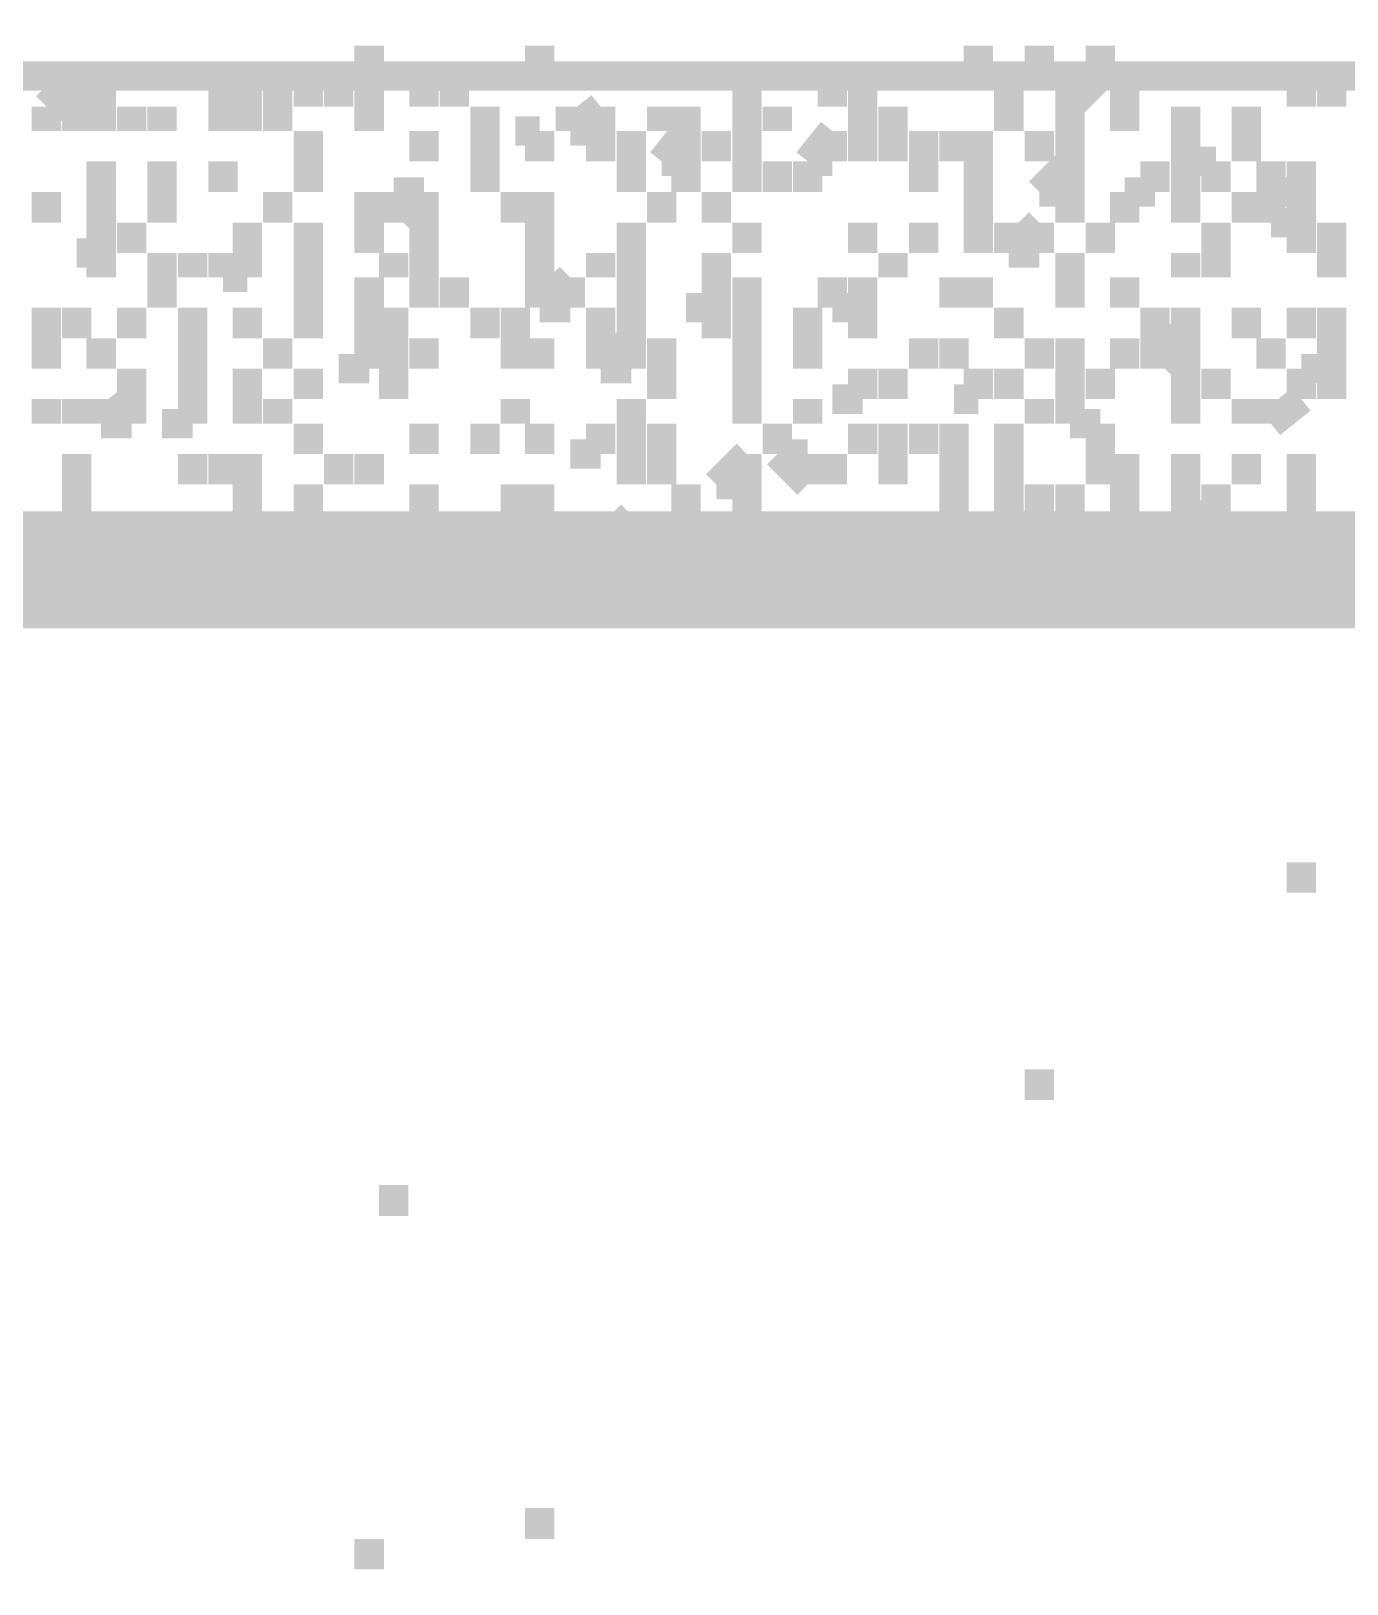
# Model space of a CAD drawing. Header units: millimetres. Extents: x 5 to 350, y 3 to 213.
# Drawn here: x 227.374 to 231.184, y 117.468 to 121.963 of the extents above; entities that cross this region are included whole.
import ezdxf

# ---------------------------------------------------------------- set-up
doc = ezdxf.new("R2010")
doc.units = ezdxf.units.MM
doc.layers.add('P', color=255, linetype='Continuous')

msp = doc.modelspace()

# ---------------------------------------------------------------- linework, layer by layer
at = {"layer": 'P'}
for points, const_width in [([(228.353, 121.832), (228.353, 121.92)], 0.085), ([(228.353, 121.832), (228.353, 121.92)], 0.085), ([(228.847, 121.832), (228.847, 121.92)], 0.085), ([(230.117, 121.832), (230.117, 121.92)], 0.085), ([(230.117, 121.832), (230.117, 121.92)], 0.085), ([(230.293, 121.832), (230.293, 121.92)], 0.085), ([(230.47, 121.832), (230.47, 121.92)], 0.085), ([(197.45, 121.832), (245.022, 121.832)], 0.085), ([(227.418, 121.744), (227.506, 121.832)], 0.085), ([(227.506, 121.744), (227.506, 121.832)], 0.085), ([(227.577, 121.744), (227.577, 121.832)], 0.085), ([(227.93, 121.744), (227.93, 121.832)], 0.085), ([(227.93, 121.744), (227.93, 121.832)], 0.085), ([(227.93, 121.744), (227.93, 121.832)], 0.085), ([(227.93, 121.744), (227.93, 121.832)], 0.085), ([(227.93, 121.744), (227.93, 121.832)], 0.085), ([(228, 121.744), (228, 121.832)], 0.085), ([(228.088, 121.744), (228.088, 121.832)], 0.085), ([(228.088, 121.744), (228.088, 121.832)], 0.085), ([(228.177, 121.744), (228.177, 121.832)], 0.085), ([(228.265, 121.744), (228.265, 121.832)], 0.085), ([(228.353, 121.744), (228.353, 121.832)], 0.085), ([(228.353, 121.744), (228.353, 121.832)], 0.085), ([(228.353, 121.744), (228.353, 121.832)], 0.085), ([(228.512, 121.744), (228.512, 121.832)], 0.085), ([(228.6, 121.744), (228.6, 121.832)], 0.085), ([(229.447, 121.744), (229.447, 121.832)], 0.085), ([(229.694, 121.744), (229.694, 121.832)], 0.085), ([(229.782, 121.744), (229.782, 121.832)], 0.085), ([(230.205, 121.744), (230.205, 121.832)], 0.085), ([(230.382, 121.832), (230.47, 121.832)], 0.085), ([(230.382, 121.832), (230.382, 121.744)], 0.085), ([(230.382, 121.744), (230.47, 121.832)], 0.085), ([(230.54, 121.744), (230.54, 121.832)], 0.085), ([(231.052, 121.744), (231.052, 121.832)], 0.085), ([(231.052, 121.744), (231.052, 121.832)], 0.085), ([(231.14, 121.744), (231.14, 121.832)], 0.085), ([(227.418, 121.744), (227.506, 121.744)], 0.085), ([(227.418, 121.673), (227.418, 121.744)], 0.085), ([(227.506, 121.673), (227.506, 121.744)], 0.085), ([(227.577, 121.673), (227.577, 121.744)], 0.085), ([(227.665, 121.673), (227.665, 121.744)], 0.085), ([(227.753, 121.673), (227.753, 121.744)], 0.085), ([(227.93, 121.673), (227.93, 121.744)], 0.085), ([(228, 121.673), (228, 121.744)], 0.085), ([(228.088, 121.744), (228.088, 121.673)], 0.085), ([(228.088, 121.673), (228.088, 121.744)], 0.085), ([(228.353, 121.673), (228.353, 121.744)], 0.085), ([(228.353, 121.673), (228.353, 121.744)], 0.085), ([(228.353, 121.673), (228.353, 121.744)], 0.085), ([(228.353, 121.673), (228.353, 121.744)], 0.085), ([(228.688, 121.673), (228.688, 121.744)], 0.085), ([(228.935, 121.673), (229.023, 121.744)], 0.085), ([(228.935, 121.673), (228.935, 121.744)], 0.085), ([(228.935, 121.673), (228.935, 121.744)], 0.085), ([(229.023, 121.673), (229.023, 121.744)], 0.085), ([(229.023, 121.673), (229.023, 121.744)], 0.085), ([(229.2, 121.673), (229.2, 121.744)], 0.085), ([(229.27, 121.673), (229.27, 121.744)], 0.085), ([(229.27, 121.673), (229.27, 121.744)], 0.085), ([(229.447, 121.673), (229.447, 121.744)], 0.085), ([(229.535, 121.673), (229.535, 121.744)], 0.085), ([(229.782, 121.673), (229.782, 121.744)], 0.085), ([(229.87, 121.673), (229.87, 121.744)], 0.085), ([(230.205, 121.673), (230.205, 121.744)], 0.085), ([(230.382, 121.673), (230.382, 121.744)], 0.085), ([(230.54, 121.673), (230.54, 121.744)], 0.085), ([(230.717, 121.673), (230.717, 121.744)], 0.085), ([(230.717, 121.673), (230.717, 121.744)], 0.085), ([(230.717, 121.673), (230.717, 121.744)], 0.085), ([(230.893, 121.673), (230.893, 121.744)], 0.085), ([(228.177, 121.585), (228.177, 121.673)], 0.085), ([(228.512, 121.585), (228.512, 121.673)], 0.085), ([(228.512, 121.585), (228.512, 121.673)], 0.085), ([(228.688, 121.585), (228.688, 121.673)], 0.085), ([(228.776, 121.673), (228.847, 121.673)], 0.085), ([(228.776, 121.673), (228.847, 121.673)], 0.085), ([(228.847, 121.673), (228.776, 121.673)], 0.085), ([(228.847, 121.585), (228.847, 121.673)], 0.085), ([(228.935, 121.673), (229.023, 121.673)], 0.085), ([(228.935, 121.673), (229.023, 121.673)], 0.085), ([(228.935, 121.673), (229.023, 121.673)], 0.085), ([(229.023, 121.585), (229.023, 121.673)], 0.085), ([(229.112, 121.585), (229.112, 121.673)], 0.085), ([(229.2, 121.585), (229.27, 121.673)], 0.085), ([(229.27, 121.585), (229.27, 121.673)], 0.085), ([(229.358, 121.585), (229.358, 121.673)], 0.085), ([(229.447, 121.585), (229.447, 121.673)], 0.085), ([(229.623, 121.585), (229.694, 121.673)], 0.085), ([(229.694, 121.585), (229.694, 121.673)], 0.085), ([(229.694, 121.585), (229.694, 121.673)], 0.085), ([(229.694, 121.585), (229.694, 121.673)], 0.085), ([(229.694, 121.585), (229.694, 121.673)], 0.085), ([(229.694, 121.585), (229.694, 121.673)], 0.085), ([(229.782, 121.585), (229.782, 121.673)], 0.085), ([(229.87, 121.585), (229.87, 121.673)], 0.085), ([(229.87, 121.585), (229.87, 121.673)], 0.085), ([(229.87, 121.585), (229.87, 121.673)], 0.085), ([(229.958, 121.585), (229.958, 121.673)], 0.085), ([(230.046, 121.585), (230.046, 121.673)], 0.085), ([(230.117, 121.585), (230.117, 121.673)], 0.085), ([(230.117, 121.585), (230.117, 121.673)], 0.085), ([(230.293, 121.585), (230.293, 121.673)], 0.085), ([(230.293, 121.585), (230.293, 121.673)], 0.085), ([(230.382, 121.585), (230.382, 121.673)], 0.085), ([(230.717, 121.585), (230.717, 121.673)], 0.085), ([(230.893, 121.585), (230.893, 121.673)], 0.085), ([(227.577, 121.497), (227.577, 121.585)], 0.085), ([(227.577, 121.497), (227.577, 121.585)], 0.085), ([(227.577, 121.497), (227.577, 121.585)], 0.085), ([(227.753, 121.497), (227.753, 121.585)], 0.085), ([(227.93, 121.497), (227.93, 121.585)], 0.085), ([(227.93, 121.497), (227.93, 121.585)], 0.085), ([(228.177, 121.497), (228.177, 121.585)], 0.085), ([(228.688, 121.497), (228.688, 121.585)], 0.085), ([(229.112, 121.497), (229.112, 121.585)], 0.085), ([(229.2, 121.585), (229.27, 121.585)], 0.085), ([(229.27, 121.497), (229.27, 121.585)], 0.085), ([(229.447, 121.497), (229.447, 121.585)], 0.085), ([(229.535, 121.497), (229.535, 121.585)], 0.085), ([(229.623, 121.585), (229.694, 121.585)], 0.085), ([(229.623, 121.497), (229.623, 121.585)], 0.085), ([(229.958, 121.497), (229.958, 121.585)], 0.085), ([(230.117, 121.497), (230.117, 121.585)], 0.085), ([(230.117, 121.497), (230.117, 121.585)], 0.085), ([(230.117, 121.497), (230.117, 121.585)], 0.085), ([(230.293, 121.497), (230.382, 121.585)], 0.085), ([(230.382, 121.497), (230.382, 121.585)], 0.085), ([(230.628, 121.497), (230.628, 121.585)], 0.085), ([(230.717, 121.585), (230.805, 121.585)], 0.085), ([(230.717, 121.585), (230.805, 121.585)], 0.085), ([(230.717, 121.497), (230.717, 121.585)], 0.085), ([(230.805, 121.497), (230.805, 121.585)], 0.085), ([(230.964, 121.497), (230.964, 121.585)], 0.085), ([(231.052, 121.497), (231.052, 121.585)], 0.085), ([(231.052, 121.497), (231.052, 121.585)], 0.085), ([(227.418, 121.408), (227.418, 121.497)], 0.085), ([(227.577, 121.408), (227.577, 121.497)], 0.085), ([(227.753, 121.408), (227.753, 121.497)], 0.085), ([(228.088, 121.408), (228.088, 121.497)], 0.085), ([(228.353, 121.408), (228.353, 121.497)], 0.085), ([(228.424, 121.497), (228.512, 121.497)], 0.085), ([(228.424, 121.497), (228.512, 121.408)], 0.085), ([(228.424, 121.408), (228.424, 121.497)], 0.085), ([(228.512, 121.408), (228.512, 121.497)], 0.085), ([(228.512, 121.408), (228.512, 121.497)], 0.085), ([(228.776, 121.408), (228.776, 121.497)], 0.085), ([(228.776, 121.408), (228.776, 121.497)], 0.085), ([(228.847, 121.408), (228.847, 121.497)], 0.085), ([(229.2, 121.408), (229.2, 121.497)], 0.085), ([(229.2, 121.408), (229.2, 121.497)], 0.085), ([(229.358, 121.408), (229.358, 121.497)], 0.085), ([(229.358, 121.408), (229.358, 121.497)], 0.085), ([(229.358, 121.408), (229.358, 121.497)], 0.085), ([(230.117, 121.408), (230.117, 121.497)], 0.085), ([(230.293, 121.497), (230.382, 121.497)], 0.085), ([(230.382, 121.408), (230.382, 121.497)], 0.085), ([(230.54, 121.497), (230.628, 121.497)], 0.085), ([(230.54, 121.497), (230.628, 121.497)], 0.085), ([(230.54, 121.408), (230.54, 121.497)], 0.085), ([(230.54, 121.408), (230.54, 121.497)], 0.085), ([(230.717, 121.408), (230.717, 121.497)], 0.085), ([(230.893, 121.408), (230.893, 121.497)], 0.085), ([(230.964, 121.497), (231.052, 121.497)], 0.085), ([(230.964, 121.497), (231.052, 121.497)], 0.085), ([(230.964, 121.408), (230.964, 121.497)], 0.085), ([(230.964, 121.408), (230.964, 121.497)], 0.085), ([(231.052, 121.408), (231.052, 121.497)], 0.085), ([(227.577, 121.32), (227.577, 121.408)], 0.085), ([(227.665, 121.32), (227.665, 121.408)], 0.085), ([(228, 121.32), (228, 121.408)], 0.085), ([(228, 121.32), (228, 121.408)], 0.085), ([(228.177, 121.32), (228.177, 121.408)], 0.085), ([(228.353, 121.32), (228.353, 121.408)], 0.085), ([(228.512, 121.32), (228.512, 121.408)], 0.085), ([(228.847, 121.32), (228.847, 121.408)], 0.085), ([(229.112, 121.32), (229.112, 121.408)], 0.085), ([(229.447, 121.32), (229.447, 121.408)], 0.085), ([(229.447, 121.32), (229.447, 121.408)], 0.085), ([(229.782, 121.32), (229.782, 121.408)], 0.085), ([(229.782, 121.32), (229.782, 121.408)], 0.085), ([(229.782, 121.32), (229.782, 121.408)], 0.085), ([(229.958, 121.32), (229.958, 121.408)], 0.085), ([(230.117, 121.32), (230.117, 121.408)], 0.085), ([(230.117, 121.32), (230.117, 121.408)], 0.085), ([(230.205, 121.32), (230.293, 121.408)], 0.085), ([(230.205, 121.32), (230.205, 121.408)], 0.085), ([(230.293, 121.32), (230.293, 121.408)], 0.085), ([(230.47, 121.32), (230.47, 121.408)], 0.085), ([(230.805, 121.32), (230.805, 121.408)], 0.085), ([(230.964, 121.408), (231.052, 121.408)], 0.085), ([(231.052, 121.32), (231.052, 121.408)], 0.085), ([(231.14, 121.32), (231.14, 121.408)], 0.085), ([(231.14, 121.32), (231.14, 121.408)], 0.085), ([(231.14, 121.32), (231.14, 121.408)], 0.085), ([(231.14, 121.32), (231.14, 121.408)], 0.085), ([(227.506, 121.32), (227.577, 121.32)], 0.085), ([(227.506, 121.32), (227.577, 121.32)], 0.085), ([(227.577, 121.25), (227.577, 121.32)], 0.085), ([(227.577, 121.25), (227.577, 121.32)], 0.085), ([(227.753, 121.25), (227.753, 121.32)], 0.085), ([(227.842, 121.25), (227.842, 121.32)], 0.085), ([(227.93, 121.25), (227.93, 121.32)], 0.085), ([(228, 121.25), (228, 121.32)], 0.085), ([(228, 121.25), (228, 121.32)], 0.085), ([(228, 121.25), (228, 121.32)], 0.085), ([(228.177, 121.25), (228.177, 121.32)], 0.085), ([(228.424, 121.25), (228.424, 121.32)], 0.085), ([(228.424, 121.25), (228.424, 121.32)], 0.085), ([(228.424, 121.25), (228.424, 121.32)], 0.085), ([(228.512, 121.25), (228.512, 121.32)], 0.085), ([(228.847, 121.25), (228.847, 121.32)], 0.085), ([(228.847, 121.25), (228.847, 121.32)], 0.085), ([(229.023, 121.25), (229.023, 121.32)], 0.085), ([(229.112, 121.25), (229.112, 121.32)], 0.085), ([(229.112, 121.25), (229.112, 121.32)], 0.085), ([(229.358, 121.25), (229.358, 121.32)], 0.085), ([(229.87, 121.25), (229.87, 121.32)], 0.085), ([(230.205, 121.32), (230.293, 121.32)], 0.085), ([(230.382, 121.25), (230.382, 121.32)], 0.085), ([(230.717, 121.25), (230.717, 121.32)], 0.085), ([(230.805, 121.25), (230.805, 121.32)], 0.085), ([(231.14, 121.25), (231.14, 121.32)], 0.085), ([(227.753, 121.162), (227.753, 121.25)], 0.085), ([(227.753, 121.162), (227.753, 121.25)], 0.085), ([(227.753, 121.162), (227.753, 121.25)], 0.085), ([(227.753, 121.162), (227.753, 121.25)], 0.085), ([(227.93, 121.25), (228, 121.25)], 0.085), ([(227.93, 121.25), (228, 121.25)], 0.085), ([(228.177, 121.162), (228.177, 121.25)], 0.085), ([(228.353, 121.162), (228.353, 121.25)], 0.085), ([(228.512, 121.162), (228.512, 121.25)], 0.085), ([(228.6, 121.162), (228.6, 121.25)], 0.085), ([(228.847, 121.162), (228.935, 121.25)], 0.085), ([(228.847, 121.25), (228.847, 121.162)], 0.085), ([(228.847, 121.162), (228.847, 121.25)], 0.085), ([(228.935, 121.162), (228.935, 121.25)], 0.085), ([(229.112, 121.162), (229.112, 121.25)], 0.085), ([(229.358, 121.162), (229.358, 121.25)], 0.085), ([(229.447, 121.162), (229.447, 121.25)], 0.085), ([(229.694, 121.162), (229.694, 121.25)], 0.085), ([(229.782, 121.162), (229.782, 121.25)], 0.085), ([(230.046, 121.162), (230.046, 121.25)], 0.085), ([(230.117, 121.162), (230.117, 121.25)], 0.085), ([(230.382, 121.162), (230.382, 121.25)], 0.085), ([(230.54, 121.162), (230.54, 121.25)], 0.085), ([(227.418, 121.073), (227.418, 121.162)], 0.085), ([(227.418, 121.073), (227.418, 121.162)], 0.085), ([(227.418, 121.073), (227.418, 121.162)], 0.085), ([(227.418, 121.073), (227.418, 121.162)], 0.085), ([(227.506, 121.073), (227.506, 121.162)], 0.085), ([(227.665, 121.073), (227.665, 121.162)], 0.085), ([(227.842, 121.073), (227.842, 121.162)], 0.085), ([(227.842, 121.073), (227.842, 121.162)], 0.085), ([(228, 121.073), (228, 121.162)], 0.085), ([(228.177, 121.073), (228.177, 121.162)], 0.085), ([(228.353, 121.073), (228.353, 121.162)], 0.085), ([(228.424, 121.073), (228.424, 121.162)], 0.085), ([(228.424, 121.073), (228.424, 121.162)], 0.085), ([(228.424, 121.073), (228.424, 121.162)], 0.085), ([(228.688, 121.073), (228.688, 121.162)], 0.085), ([(228.776, 121.073), (228.776, 121.162)], 0.085), ([(228.847, 121.162), (228.935, 121.162)], 0.085), ([(229.023, 121.073), (229.023, 121.162)], 0.085), ([(229.112, 121.073), (229.112, 121.162)], 0.085), ([(229.27, 121.162), (229.358, 121.162)], 0.085), ([(229.27, 121.162), (229.358, 121.162)], 0.085), ([(229.358, 121.073), (229.358, 121.162)], 0.085), ([(229.447, 121.073), (229.447, 121.162)], 0.085), ([(229.623, 121.073), (229.623, 121.162)], 0.085), ([(229.694, 121.162), (229.782, 121.162)], 0.085), ([(229.694, 121.162), (229.782, 121.162)], 0.085), ([(229.782, 121.073), (229.782, 121.162)], 0.085), ([(229.782, 121.073), (229.782, 121.162)], 0.085), ([(229.782, 121.073), (229.782, 121.162)], 0.085), ([(229.782, 121.073), (229.782, 121.162)], 0.085), ([(230.205, 121.073), (230.205, 121.162)], 0.085), ([(230.205, 121.073), (230.205, 121.162)], 0.085), ([(230.205, 121.073), (230.205, 121.162)], 0.085), ([(230.628, 121.073), (230.628, 121.162)], 0.085), ([(230.628, 121.073), (230.628, 121.162)], 0.085), ([(230.628, 121.073), (230.628, 121.162)], 0.085), ([(230.717, 121.073), (230.717, 121.162)], 0.085), ([(230.893, 121.073), (230.893, 121.162)], 0.085), ([(231.052, 121.073), (231.052, 121.162)], 0.085), ([(231.14, 121.073), (231.14, 121.162)], 0.085), ([(227.418, 120.985), (227.418, 121.073)], 0.085), ([(227.577, 120.985), (227.577, 121.073)], 0.085), ([(227.577, 120.985), (227.577, 121.073)], 0.085), ([(227.842, 120.985), (227.842, 121.073)], 0.085), ([(228.088, 120.985), (228.088, 121.073)], 0.085), ([(228.353, 120.985), (228.353, 121.073)], 0.085), ([(228.353, 120.985), (228.353, 121.073)], 0.085), ([(228.424, 120.985), (228.424, 121.073)], 0.085), ([(228.512, 120.985), (228.512, 121.073)], 0.085), ([(228.776, 120.985), (228.776, 121.073)], 0.085), ([(228.847, 120.985), (228.847, 121.073)], 0.085), ([(228.847, 120.985), (228.847, 121.073)], 0.085), ([(229.023, 120.985), (229.112, 121.073)], 0.085), ([(229.023, 120.985), (229.023, 121.073)], 0.085), ([(229.112, 120.985), (229.112, 121.073)], 0.085), ([(229.112, 120.985), (229.112, 121.073)], 0.085), ([(229.2, 120.985), (229.2, 121.073)], 0.085), ([(229.2, 120.985), (229.2, 121.073)], 0.085), ([(229.447, 120.985), (229.447, 121.073)], 0.085), ([(229.623, 120.985), (229.623, 121.073)], 0.085), ([(229.958, 120.985), (229.958, 121.073)], 0.085), ([(230.046, 120.985), (230.046, 121.073)], 0.085), ([(230.293, 120.985), (230.293, 121.073)], 0.085), ([(230.382, 120.985), (230.382, 121.073)], 0.085), ([(230.54, 120.985), (230.54, 121.073)], 0.085), ([(230.628, 121.073), (230.717, 121.073)], 0.085), ([(230.628, 121.073), (230.717, 120.985)], 0.085), ([(230.628, 120.985), (230.628, 121.073)], 0.085), ([(230.628, 120.985), (230.628, 121.073)], 0.085), ([(230.717, 120.985), (230.717, 121.073)], 0.085), ([(230.964, 120.985), (230.964, 121.073)], 0.085), ([(230.964, 120.985), (230.964, 121.073)], 0.085), ([(231.14, 120.985), (231.14, 121.073)], 0.085), ([(227.665, 120.897), (227.665, 120.985)], 0.085), ([(227.842, 120.897), (227.842, 120.985)], 0.085), ([(228, 120.897), (228, 120.985)], 0.085), ([(228.177, 120.897), (228.177, 120.985)], 0.085), ([(228.177, 120.897), (228.177, 120.985)], 0.085), ([(228.265, 120.985), (228.353, 120.985)], 0.085), ([(228.265, 120.985), (228.353, 120.985)], 0.085), ([(228.424, 120.897), (228.424, 120.985)], 0.085), ([(229.023, 120.985), (229.112, 120.985)], 0.085), ([(229.2, 120.985), (229.2, 120.897)], 0.085), ([(229.2, 120.897), (229.2, 120.985)], 0.085), ([(229.447, 120.897), (229.447, 120.985)], 0.085), ([(229.782, 120.897), (229.782, 120.985)], 0.085), ([(229.782, 120.897), (229.782, 120.985)], 0.085), ([(229.782, 120.897), (229.782, 120.985)], 0.085), ([(229.782, 120.897), (229.782, 120.985)], 0.085), ([(229.87, 120.897), (229.87, 120.985)], 0.085), ([(230.117, 120.897), (230.117, 120.985)], 0.085), ([(230.117, 120.897), (230.117, 120.985)], 0.085), ([(230.205, 120.897), (230.205, 120.985)], 0.085), ([(230.205, 120.897), (230.205, 120.985)], 0.085), ([(230.382, 120.897), (230.382, 120.985)], 0.085), ([(230.47, 120.897), (230.47, 120.985)], 0.085), ([(230.717, 120.897), (230.717, 120.985)], 0.085), ([(230.805, 120.897), (230.805, 120.985)], 0.085), ([(231.052, 120.985), (231.14, 120.985)], 0.085), ([(231.052, 120.985), (231.14, 120.985)], 0.085), ([(231.052, 120.897), (231.052, 120.985)], 0.085), ([(231.052, 120.897), (231.052, 120.985)], 0.085), ([(231.14, 120.897), (231.14, 120.985)], 0.085), ([(227.418, 120.826), (227.418, 120.897)], 0.085), ([(227.506, 120.826), (227.506, 120.897)], 0.085), ([(227.577, 120.826), (227.665, 120.897)], 0.085), ([(227.577, 120.826), (227.577, 120.897)], 0.085), ([(227.665, 120.826), (227.665, 120.897)], 0.085), ([(227.665, 120.826), (227.665, 120.897)], 0.085), ([(227.842, 120.826), (227.842, 120.897)], 0.085), ([(227.842, 120.826), (227.842, 120.897)], 0.085), ([(228, 120.826), (228, 120.897)], 0.085), ([(228.088, 120.826), (228.088, 120.897)], 0.085), ([(228.088, 120.826), (228.088, 120.897)], 0.085), ([(228.088, 120.826), (228.088, 120.897)], 0.085), ([(228.776, 120.826), (228.776, 120.897)], 0.085), ([(229.112, 120.826), (229.112, 120.897)], 0.085), ([(229.447, 120.826), (229.447, 120.897)], 0.085), ([(229.447, 120.826), (229.447, 120.897)], 0.085), ([(229.623, 120.826), (229.623, 120.897)], 0.085), ([(229.694, 120.897), (229.782, 120.897)], 0.085), ([(229.694, 120.897), (229.782, 120.897)], 0.085), ([(230.046, 120.897), (230.117, 120.897)], 0.085), ([(230.046, 120.897), (230.117, 120.897)], 0.085), ([(230.293, 120.826), (230.293, 120.897)], 0.085), ([(230.382, 120.826), (230.382, 120.897)], 0.085), ([(230.717, 120.826), (230.717, 120.897)], 0.085), ([(230.893, 120.826), (230.893, 120.897)], 0.085), ([(230.964, 120.826), (231.052, 120.897)], 0.085), ([(230.964, 120.826), (230.964, 120.897)], 0.085), ([(230.964, 120.826), (230.964, 120.897)], 0.085), ([(230.964, 120.826), (230.964, 120.897)], 0.085), ([(227.577, 120.826), (227.665, 120.826)], 0.085), ([(227.753, 120.826), (227.842, 120.826)], 0.085), ([(227.753, 120.826), (227.842, 120.826)], 0.085), ([(228.177, 120.738), (228.177, 120.826)], 0.085), ([(228.177, 120.738), (228.177, 120.826)], 0.085), ([(228.512, 120.738), (228.512, 120.826)], 0.085), ([(228.512, 120.738), (228.512, 120.826)], 0.085), ([(228.512, 120.738), (228.512, 120.826)], 0.085), ([(228.512, 120.738), (228.512, 120.826)], 0.085), ([(228.512, 120.738), (228.512, 120.826)], 0.085), ([(228.688, 120.738), (228.688, 120.826)], 0.085), ([(228.688, 120.738), (228.688, 120.826)], 0.085), ([(228.688, 120.738), (228.688, 120.826)], 0.085), ([(228.688, 120.738), (228.688, 120.826)], 0.085), ([(228.688, 120.738), (228.688, 120.826)], 0.085), ([(228.847, 120.738), (228.847, 120.826)], 0.085), ([(228.847, 120.738), (228.847, 120.826)], 0.085), ([(229.023, 120.738), (229.023, 120.826)], 0.085), ([(229.023, 120.738), (229.023, 120.826)], 0.085), ([(229.112, 120.738), (229.112, 120.826)], 0.085), ([(229.2, 120.738), (229.2, 120.826)], 0.085), ([(229.535, 120.738), (229.535, 120.826)], 0.085), ([(229.782, 120.738), (229.782, 120.826)], 0.085), ([(229.87, 120.738), (229.87, 120.826)], 0.085), ([(229.958, 120.738), (229.958, 120.826)], 0.085), ([(230.046, 120.738), (230.046, 120.826)], 0.085), ([(230.205, 120.738), (230.205, 120.826)], 0.085), ([(230.382, 120.826), (230.47, 120.826)], 0.085), ([(230.382, 120.826), (230.47, 120.826)], 0.085), ([(230.47, 120.738), (230.47, 120.826)], 0.085), ([(230.47, 120.738), (230.47, 120.826)], 0.085), ([(227.506, 120.65), (227.506, 120.738)], 0.085), ([(227.842, 120.65), (227.842, 120.738)], 0.085), ([(227.93, 120.65), (227.93, 120.738)], 0.085), ([(228, 120.65), (228, 120.738)], 0.085), ([(228.265, 120.65), (228.265, 120.738)], 0.085), ([(228.353, 120.65), (228.353, 120.738)], 0.085), ([(228.935, 120.738), (229.023, 120.738)], 0.085), ([(228.935, 120.738), (229.023, 120.738)], 0.085), ([(229.112, 120.65), (229.112, 120.738)], 0.085), ([(229.2, 120.65), (229.2, 120.738)], 0.085), ([(229.358, 120.65), (229.447, 120.738)], 0.085), ([(229.447, 120.65), (229.447, 120.738)], 0.085), ([(229.447, 120.65), (229.447, 120.738)], 0.085), ([(229.535, 120.738), (229.623, 120.738)], 0.085), ([(229.535, 120.738), (229.623, 120.65)], 0.085), ([(229.623, 120.65), (229.623, 120.738)], 0.085), ([(229.623, 120.65), (229.623, 120.738)], 0.085), ([(229.694, 120.65), (229.694, 120.738)], 0.085), ([(229.87, 120.65), (229.87, 120.738)], 0.085), ([(229.87, 120.65), (229.87, 120.738)], 0.085), ([(229.87, 120.65), (229.87, 120.738)], 0.085), ([(230.046, 120.65), (230.046, 120.738)], 0.085), ([(230.205, 120.65), (230.205, 120.738)], 0.085), ([(230.47, 120.65), (230.47, 120.738)], 0.085), ([(230.47, 120.65), (230.47, 120.738)], 0.085), ([(230.47, 120.65), (230.47, 120.738)], 0.085), ([(230.54, 120.65), (230.54, 120.738)], 0.085), ([(230.717, 120.65), (230.717, 120.738)], 0.085), ([(230.893, 120.65), (230.893, 120.738)], 0.085), ([(230.893, 120.65), (230.893, 120.738)], 0.085), ([(231.052, 120.65), (231.052, 120.738)], 0.085), ([(231.052, 120.65), (231.052, 120.738)], 0.085), ([(231.052, 120.65), (231.052, 120.738)], 0.085), ([(231.052, 120.65), (231.052, 120.738)], 0.085), ([(227.506, 120.562), (227.506, 120.65)], 0.085), ([(228, 120.562), (228, 120.65)], 0.085), ([(228.177, 120.562), (228.177, 120.65)], 0.085), ([(228.177, 120.562), (228.177, 120.65)], 0.085), ([(228.177, 120.562), (228.177, 120.65)], 0.085), ([(228.512, 120.562), (228.512, 120.65)], 0.085), ([(228.776, 120.562), (228.776, 120.65)], 0.085), ([(228.847, 120.562), (228.847, 120.65)], 0.085), ([(228.847, 120.562), (228.847, 120.65)], 0.085), ([(229.27, 120.562), (229.27, 120.65)], 0.085), ([(229.358, 120.65), (229.447, 120.65)], 0.085), ([(229.447, 120.562), (229.447, 120.65)], 0.085), ([(230.046, 120.562), (230.046, 120.65)], 0.085), ([(230.205, 120.562), (230.205, 120.65)], 0.085), ([(230.293, 120.562), (230.293, 120.65)], 0.085), ([(230.293, 120.562), (230.293, 120.65)], 0.085), ([(230.293, 120.562), (230.293, 120.65)], 0.085), ([(230.382, 120.562), (230.382, 120.65)], 0.085), ([(230.54, 120.562), (230.54, 120.65)], 0.085), ([(230.717, 120.562), (230.717, 120.65)], 0.085), ([(230.805, 120.562), (230.805, 120.65)], 0.085), ([(230.805, 120.562), (230.805, 120.65)], 0.085), ([(231.052, 120.562), (231.052, 120.65)], 0.085), ([(227.418, 120.474), (227.418, 120.562)], 0.085), ([(227.665, 120.474), (227.665, 120.562)], 0.085), ([(227.753, 120.474), (227.753, 120.562)], 0.085), ([(227.842, 120.474), (227.842, 120.562)], 0.085), ([(227.842, 120.474), (227.842, 120.562)], 0.085), ([(227.842, 120.474), (227.842, 120.562)], 0.085), ([(227.842, 120.474), (227.842, 120.562)], 0.085), ([(228.088, 120.474), (228.088, 120.562)], 0.085), ([(228.177, 120.474), (228.177, 120.562)], 0.085), ([(228.512, 120.474), (228.512, 120.562)], 0.085), ([(228.512, 120.474), (228.512, 120.562)], 0.085), ([(228.688, 120.474), (228.688, 120.562)], 0.085), ([(229.023, 120.474), (229.112, 120.562)], 0.085), ([(229.023, 120.474), (229.112, 120.562)], 0.085), ([(229.447, 120.474), (229.447, 120.562)], 0.085), ([(229.782, 120.474), (229.782, 120.562)], 0.085), ([(229.87, 120.474), (229.87, 120.562)], 0.085), ([(229.958, 120.474), (229.958, 120.562)], 0.085), ([(229.958, 120.474), (229.958, 120.562)], 0.085), ([(230.046, 120.474), (230.046, 120.562)], 0.085), ([(230.293, 120.474), (230.293, 120.562)], 0.085), ([(230.717, 120.562), (230.805, 120.562)], 0.085), ([(230.717, 120.562), (230.805, 120.562)], 0.085), ([(231.052, 120.474), (231.052, 120.562)], 0.085), ([(197.45, 120.403), (245.022, 120.403)], 0.339), ([(245.022, 120.403), (197.45, 120.403)], 0.339), ([(227.506, 120.403), (227.506, 120.474)], 0.085), ([(227.577, 120.403), (227.577, 120.474)], 0.085), ([(227.753, 120.403), (227.753, 120.474)], 0.085), ([(227.753, 120.403), (227.753, 120.474)], 0.085), ([(227.753, 120.403), (227.753, 120.474)], 0.085), ([(227.842, 120.403), (227.842, 120.474)], 0.085), ([(227.93, 120.403), (227.93, 120.474)], 0.085), ([(228.088, 120.403), (228.088, 120.474)], 0.085), ([(228.177, 120.403), (228.177, 120.474)], 0.085), ([(228.177, 120.403), (228.177, 120.474)], 0.085), ([(228.424, 120.403), (228.424, 120.474)], 0.085), ([(228.512, 120.403), (228.512, 120.474)], 0.085), ([(228.512, 120.403), (228.512, 120.474)], 0.085), ([(228.512, 120.403), (228.512, 120.474)], 0.085), ([(228.776, 120.403), (228.776, 120.474)], 0.085), ([(228.776, 120.403), (228.776, 120.474)], 0.085), ([(229.023, 120.474), (229.112, 120.474)], 0.085), ([(229.112, 120.403), (229.112, 120.474)], 0.085), ([(229.112, 120.403), (229.112, 120.474)], 0.085), ([(229.447, 120.403), (229.447, 120.474)], 0.085), ([(229.447, 120.403), (229.447, 120.474)], 0.085), ([(229.535, 120.403), (229.535, 120.474)], 0.085), ([(229.694, 120.403), (229.694, 120.474)], 0.085), ([(229.87, 120.403), (229.87, 120.474)], 0.085), ([(229.958, 120.403), (229.958, 120.474)], 0.085), ([(230.046, 120.403), (230.046, 120.474)], 0.085), ([(230.382, 120.403), (230.382, 120.474)], 0.085), ([(230.717, 120.403), (230.717, 120.474)], 0.085), ([(230.893, 120.403), (230.893, 120.474)], 0.085), ([(227.577, 120.403), (227.665, 120.403)], 0.085), ([(227.577, 120.403), (227.665, 120.315)], 0.085), ([(227.665, 120.403), (227.753, 120.403)], 0.085), ([(227.665, 120.403), (227.753, 120.403)], 0.085), ([(227.665, 120.315), (227.665, 120.403)], 0.085), ([(228.177, 120.315), (228.177, 120.403)], 0.085), ([(228.177, 120.315), (228.177, 120.403)], 0.085), ([(228.512, 120.315), (228.512, 120.403)], 0.085), ([(229.27, 120.315), (229.27, 120.403)], 0.085), ([(230.046, 120.315), (230.046, 120.403)], 0.085), ([(230.382, 120.315), (230.382, 120.403)], 0.085), ([(230.805, 120.403), (230.893, 120.403)], 0.085), ([(230.805, 120.403), (230.893, 120.403)], 0.085), ([(231.052, 119.468), (231.052, 119.556)], 0.085), ([(230.293, 118.868), (230.293, 118.957)], 0.085), ([(228.424, 118.533), (228.424, 118.622)], 0.085), ([(228.847, 117.598), (228.847, 117.687)], 0.085), ([(228.353, 117.51), (228.353, 117.598)], 0.085)]:
    msp.add_lwpolyline(points, dxfattribs=dict(at, const_width=const_width))

doc.saveas('drawing.dxf')
